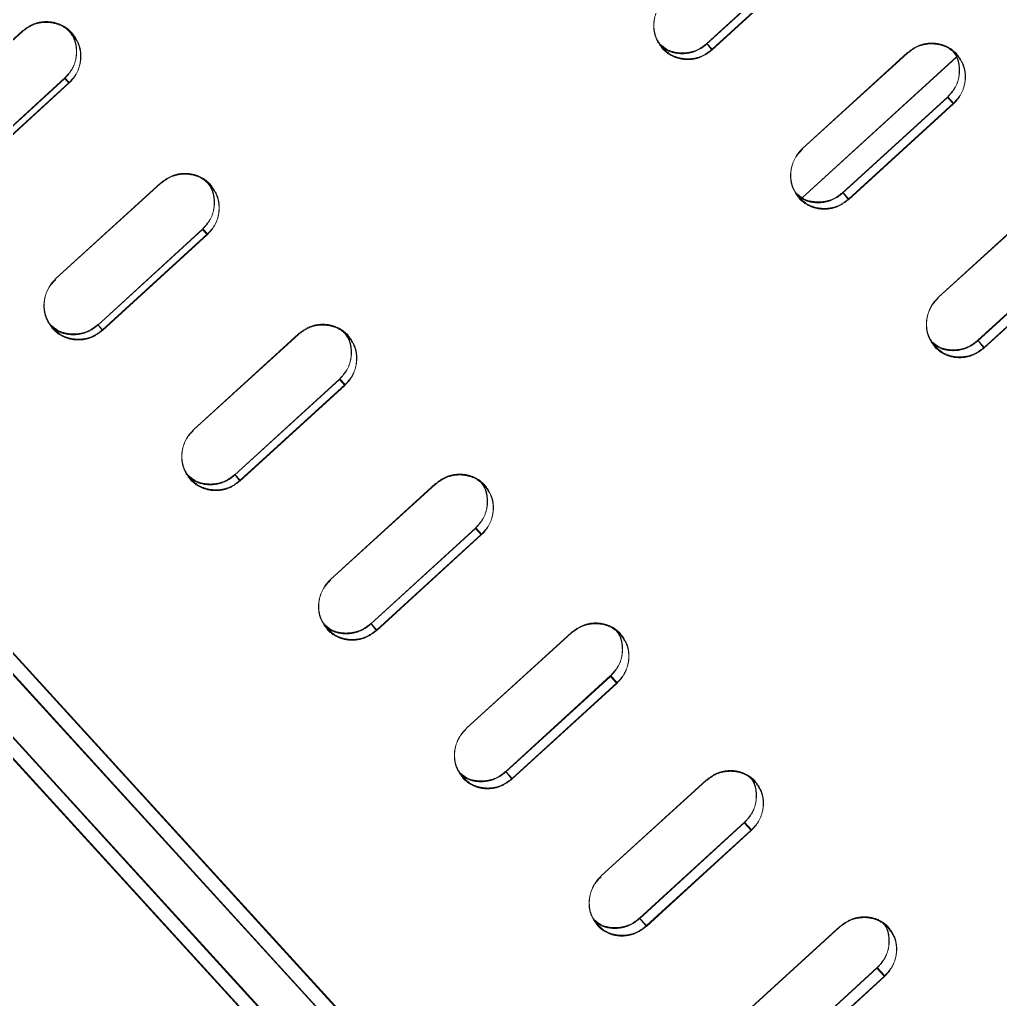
# Model space of a CAD drawing. Header units: millimetres. Extents: x -71377 to 516042, y -145869 to 441446.
# Drawn here: x 215676.8 to 215814.9, y 145352.6 to 145490.6 of the extents above; entities that cross this region are included whole.
import ezdxf

# ---------------------------------------------------------------- set-up
doc = ezdxf.new("R2010")
doc.units = ezdxf.units.MM
doc.header["$LTSCALE"] = 1000
doc.linetypes.add('IMPORT-DASHEDX2 _4_', pattern=[152.4, 101.6, -50.8])
for name, color, linetype, lineweight in [('05', 5, 'IMPORT-DASHEDX2 _4_', 5), ('06', 6, 'Continuous', 5), ('조경라인_dwg', 8, 'Continuous', 5)]:
    doc.layers.add(name, color=color, linetype=linetype, lineweight=lineweight)

# ---------------------------------------------------------------- blocks, each defined once
blk = doc.blocks.new('조경라인_dwg-6847807-지반층 배치도')
at = {"layer": '05', "flags": 128}
for points in [[(215289.73, 145809.32), (215802.75, 145247.46), (215802.89, 145247.36), (215803.08, 145247.32), (215803.31, 145247.34), (215803.58, 145247.41), (215803.88, 145247.54), (215804.19, 145247.71), (215804.5, 145247.93), (215804.8, 145248.18), (215290.9, 145811.15), (215804.83, 145248.29), (215804.53, 145248.04), (215804.22, 145247.82), (215803.91, 145247.65), (215803.62, 145247.52), (215803.35, 145247.45), (215803.11, 145247.43), (215802.92, 145247.48), (215802.78, 145247.57), (215289.76, 145809.44)], [(215308.41, 145800.87), (215796.98, 145265.64), (215797.26, 145265.91), (215797.51, 145266.2), (215797.71, 145266.49), (215797.87, 145266.77), (215797.97, 145267.03), (215798.01, 145267.25), (215797.99, 145267.45), (215797.91, 145267.59), (215310.2, 145801.88), (215797.94, 145267.7), (215798.02, 145267.56), (215798.04, 145267.37), (215798, 145267.14), (215797.9, 145266.88), (215797.74, 145266.6), (215797.54, 145266.31), (215797.29, 145266.02), (215797.02, 145265.75), (215308.38, 145800.76)], [(215773.51, 145487.11), (215788.28, 145500.6), (215789.03, 145499.77), (215774.26, 145486.29), (215773.54, 145487.22), (215788.31, 145500.71), (215789.06, 145499.89), (215774.29, 145486.4), (215773.54, 145487.22)], [(215677.12, 145488.86), (215662.38, 145475.49), (215677.15, 145488.97)], [(215808.66, 145485.24), (215786.95, 145465.51), (215808.69, 145485.35)], [(215801.77, 145485.82), (215787.03, 145472.45), (215801.8, 145485.93)], [(215668.36, 145468.79), (215683.13, 145482.28), (215683.73, 145481.62), (215668.96, 145468.14), (215668.4, 145468.9), (215683.17, 145482.39), (215683.76, 145481.73), (215668.99, 145468.25), (215668.4, 145468.9)], [(215792.66, 145466.14), (215807.43, 145479.62), (215808.26, 145478.72), (215793.49, 145465.23), (215792.69, 145466.25), (215807.46, 145479.73), (215808.29, 145478.83), (215793.52, 145465.34), (215792.69, 145466.25)], [(215696.63, 145467.49), (215681.9, 145454.12), (215696.66, 145467.6)], [(215820.9, 145464.87), (215806.16, 145451.49), (215820.93, 145464.98)], [(215811.67, 145445.32), (215826.43, 145458.81), (215827.34, 145457.82), (215812.57, 145444.33), (215811.7, 145445.43), (215826.47, 145458.92), (215827.37, 145457.93), (215812.6, 145444.44), (215811.7, 145445.43)], [(215716.03, 145446.24), (215701.3, 145432.87), (215716.06, 145446.36)], [(215735.31, 145425.14), (215720.57, 145411.76), (215735.34, 145425.25)], [(215754.44, 145404.18), (215739.7, 145390.81), (215754.47, 145404.29)], [(215745.2, 145384.64), (215759.97, 145398.12), (215760.88, 145397.13), (215746.11, 145383.65), (215745.23, 145384.75), (215760, 145398.23), (215760.91, 145397.24), (215746.14, 145383.76), (215745.23, 145384.75)], [(215773.42, 145383.39), (215758.68, 145370.02), (215773.45, 145383.51)], [(215764.05, 145363.99), (215778.82, 145377.48), (215779.8, 145376.4), (215765.03, 145362.92), (215764.08, 145364.1), (215778.85, 145377.59), (215779.83, 145376.52), (215765.06, 145363.03), (215764.08, 145364.1)], [(215792.23, 145362.79), (215777.5, 145349.42), (215792.26, 145362.9)]]:
    blk.add_lwpolyline(points, dxfattribs=at)
for points in [[(215688.44, 145446.81), (215687.79, 145447.66), (215688.47, 145446.92), (215703.24, 145460.4), (215702.56, 145461.14), (215687.76, 145447.54), (215702.53, 145461.03), (215703.21, 145460.29)], [(215707.8, 145425.6), (215707.08, 145426.54), (215707.83, 145425.72), (215722.6, 145439.2), (215721.85, 145440.02), (215707.05, 145426.43), (215721.81, 145439.91), (215722.57, 145439.09)], [(215727.02, 145404.55), (215726.23, 145405.56), (215727.06, 145404.66), (215741.83, 145418.14), (215741, 145419.05), (215726.2, 145405.45), (215740.97, 145418.94), (215741.79, 145418.03)], [(215783.79, 145342.38), (215782.76, 145343.65), (215783.82, 145342.49), (215798.59, 145355.98), (215797.53, 145357.13), (215782.73, 145343.53), (215797.5, 145357.02), (215798.56, 145355.86)]]:
    blk.add_lwpolyline(points, close=True, dxfattribs=at)
at = {"layer": '05'}
for points, knots in [([(215767.33, 145486.6), (215767.01, 145487.04), (215766.35, 145487.92), (215766.01, 145489.58), (215766.21, 145491.24), (215766.86, 145492.62), (215767.5, 145493.29), (215767.76, 145493.55)], [0, 0, 0, 0, 0.214692, 0.429384, 0.644077, 0.858772, 1, 1, 1, 1]), ([(215767.3, 145486.49), (215766.98, 145486.93), (215766.32, 145487.81), (215765.98, 145489.46), (215766.18, 145491.13), (215766.82, 145492.51), (215767.47, 145493.18), (215767.73, 145493.44)], [0, 0, 0, 0, 0.214692, 0.429384, 0.644077, 0.858772, 1, 1, 1, 1]), ([(215677.12, 145488.86), (215677.57, 145489.2), (215678.47, 145489.88), (215680.15, 145490.27), (215681.83, 145490.11), (215683.2, 145489.49), (215683.86, 145488.86), (215684.12, 145488.61)], [0, 0, 0, 0, 0.214695, 0.429386, 0.644078, 0.858773, 1, 1, 1, 1]), ([(215677.15, 145488.97), (215677.6, 145489.31), (215678.51, 145489.99), (215680.18, 145490.38), (215681.86, 145490.22), (215683.23, 145489.61), (215683.89, 145488.97), (215684.15, 145488.72)], [0, 0, 0, 0, 0.214695, 0.429386, 0.644078, 0.858773, 1, 1, 1, 1]), ([(215683.13, 145482.28), (215683.51, 145482.69), (215684.27, 145483.53), (215684.81, 145485.17), (215684.8, 145486.84), (215684.38, 145488.13), (215683.91, 145488.74), (215683.78, 145488.91)], [0, 0, 0, 0, 0.227928, 0.455852, 0.683777, 0.911704, 1, 1, 1, 1]), ([(215683.17, 145482.39), (215683.54, 145482.81), (215684.3, 145483.64), (215684.84, 145485.28), (215684.83, 145486.96), (215684.41, 145488.25), (215683.95, 145488.85), (215683.81, 145489.02)], [0, 0, 0, 0, 0.227928, 0.455852, 0.683777, 0.911704, 1, 1, 1, 1]), ([(215684.12, 145488.61), (215684.45, 145488.17), (215685.11, 145487.28), (215685.46, 145485.61), (215685.27, 145483.94), (215684.63, 145482.56), (215683.99, 145481.89), (215683.73, 145481.62)], [0, 0, 0, 0, 0.214691, 0.429382, 0.644075, 0.858772, 1, 1, 1, 1]), ([(215684.15, 145488.72), (215684.48, 145488.28), (215685.14, 145487.39), (215685.5, 145485.73), (215685.31, 145484.05), (215684.66, 145482.67), (215684.02, 145482), (215683.76, 145481.73)], [0, 0, 0, 0, 0.214691, 0.429382, 0.644075, 0.858772, 1, 1, 1, 1]), ([(215767, 145486.97), (215767.27, 145486.74), (215767.95, 145486.14), (215769.39, 145485.74), (215771.06, 145485.78), (215772.49, 145486.3), (215773.22, 145486.88), (215773.51, 145487.11)], [0, 0, 0, 0, 0.151373, 0.3833758, 0.6153793, 0.8473846, 1, 1, 1, 1]), ([(215767.03, 145487.08), (215767.3, 145486.85), (215767.98, 145486.26), (215769.43, 145485.85), (215771.1, 145485.89), (215772.53, 145486.41), (215773.25, 145486.99), (215773.54, 145487.22)], [0, 0, 0, 0, 0.151373, 0.3833758, 0.6153793, 0.8473846, 1, 1, 1, 1]), ([(215774.29, 145486.4), (215773.84, 145486.06), (215772.94, 145485.38), (215771.27, 145484.99), (215769.61, 145485.13), (215768.24, 145485.73), (215767.59, 145486.36), (215767.33, 145486.6)], [0, 0, 0, 0, 0.214692, 0.429386, 0.644078, 0.858773, 1, 1, 1, 1]), ([(215801.77, 145485.82), (215802.22, 145486.16), (215803.12, 145486.84), (215804.79, 145487.24), (215806.45, 145487.1), (215807.8, 145486.5), (215808.45, 145485.88), (215808.71, 145485.64)], [0, 0, 0, 0, 0.214695, 0.429386, 0.64408, 0.858773, 1, 1, 1, 1]), ([(215801.8, 145485.93), (215802.25, 145486.27), (215803.15, 145486.95), (215804.82, 145487.35), (215806.48, 145487.21), (215807.83, 145486.61), (215808.48, 145485.99), (215808.74, 145485.75)], [0, 0, 0, 0, 0.214695, 0.429386, 0.64408, 0.858773, 1, 1, 1, 1]), ([(215774.26, 145486.29), (215773.81, 145485.95), (215772.91, 145485.27), (215771.24, 145484.88), (215769.57, 145485.02), (215768.21, 145485.62), (215767.56, 145486.24), (215767.3, 145486.49)], [0, 0, 0, 0, 0.214692, 0.429386, 0.644078, 0.858773, 1, 1, 1, 1]), ([(215807.43, 145479.62), (215807.81, 145480.04), (215808.57, 145480.88), (215809.12, 145482.5), (215809.12, 145484.16), (215808.75, 145485.38), (215808.33, 145485.93), (215808.24, 145486.04)], [0, 0, 0, 0, 0.233908, 0.467811, 0.701718, 0.935624, 1, 1, 1, 1]), ([(215807.46, 145479.73), (215807.84, 145480.15), (215808.6, 145480.99), (215809.15, 145482.61), (215809.15, 145484.27), (215808.78, 145485.49), (215808.36, 145486.04), (215808.27, 145486.15)], [0, 0, 0, 0, 0.233908, 0.467811, 0.701718, 0.935624, 1, 1, 1, 1]), ([(215808.71, 145485.64), (215809.03, 145485.2), (215809.68, 145484.33), (215810.01, 145482.68), (215809.81, 145481.02), (215809.16, 145479.65), (215808.51, 145478.98), (215808.26, 145478.72)], [0, 0, 0, 0, 0.214692, 0.429385, 0.644077, 0.858772, 1, 1, 1, 1]), ([(215808.74, 145485.75), (215809.06, 145485.31), (215809.71, 145484.44), (215810.05, 145482.79), (215809.84, 145481.14), (215809.19, 145479.76), (215808.54, 145479.09), (215808.29, 145478.83)], [0, 0, 0, 0, 0.214692, 0.429385, 0.644077, 0.858772, 1, 1, 1, 1]), ([(215786.55, 145465.41), (215786.23, 145465.85), (215785.58, 145466.72), (215785.25, 145468.37), (215785.45, 145470.02), (215786.1, 145471.4), (215786.74, 145472.07), (215787, 145472.33)], [0, 0, 0, 0, 0.214692, 0.429384, 0.644077, 0.858772, 1, 1, 1, 1]), ([(215786.58, 145465.52), (215786.26, 145465.96), (215785.61, 145466.83), (215785.28, 145468.48), (215785.48, 145470.14), (215786.13, 145471.51), (215786.78, 145472.18), (215787.03, 145472.45)], [0, 0, 0, 0, 0.214692, 0.429384, 0.644077, 0.858772, 1, 1, 1, 1]), ([(215696.63, 145467.49), (215697.08, 145467.83), (215697.99, 145468.51), (215699.66, 145468.9), (215701.33, 145468.75), (215702.7, 145468.14), (215703.35, 145467.51), (215703.61, 145467.26)], [0, 0, 0, 0, 0.214695, 0.429386, 0.644079, 0.858773, 1, 1, 1, 1]), ([(215696.66, 145467.6), (215697.12, 145467.94), (215698.02, 145468.62), (215699.69, 145469.01), (215701.36, 145468.86), (215702.73, 145468.25), (215703.39, 145467.62), (215703.65, 145467.37)], [0, 0, 0, 0, 0.214695, 0.429386, 0.644079, 0.858773, 1, 1, 1, 1]), ([(215702.53, 145461.03), (215702.91, 145461.45), (215703.67, 145462.29), (215704.21, 145463.92), (215704.2, 145465.59), (215703.8, 145466.86), (215703.35, 145467.44), (215703.23, 145467.59)], [0, 0, 0, 0, 0.2298627, 0.4597212, 0.6895803, 0.9194426, 1, 1, 1, 1]), ([(215702.56, 145461.14), (215702.94, 145461.56), (215703.7, 145462.4), (215704.24, 145464.03), (215704.24, 145465.7), (215703.83, 145466.97), (215703.38, 145467.55), (215703.27, 145467.7)], [0, 0, 0, 0, 0.2298627, 0.4597212, 0.6895803, 0.9194426, 1, 1, 1, 1]), ([(215703.61, 145467.26), (215703.94, 145466.82), (215704.6, 145465.93), (215704.95, 145464.28), (215704.75, 145462.61), (215704.11, 145461.23), (215703.46, 145460.56), (215703.21, 145460.29)], [0, 0, 0, 0, 0.214691, 0.429382, 0.644075, 0.858772, 1, 1, 1, 1]), ([(215703.65, 145467.37), (215703.97, 145466.93), (215704.63, 145466.05), (215704.98, 145464.39), (215704.79, 145462.72), (215704.14, 145461.34), (215703.5, 145460.67), (215703.24, 145460.4)], [0, 0, 0, 0, 0.214691, 0.429382, 0.644075, 0.858772, 1, 1, 1, 1]), ([(215786.22, 145465.94), (215786.47, 145465.72), (215787.13, 145465.15), (215788.55, 145464.75), (215790.22, 145464.8), (215791.65, 145465.32), (215792.37, 145465.91), (215792.66, 145466.14)], [0, 0, 0, 0, 0.143788, 0.377865, 0.611942, 0.846021, 1, 1, 1, 1]), ([(215786.25, 145466.05), (215786.5, 145465.83), (215787.17, 145465.26), (215788.59, 145464.87), (215790.25, 145464.91), (215791.68, 145465.44), (215792.4, 145466.02), (215792.69, 145466.25)], [0, 0, 0, 0, 0.143788, 0.377865, 0.611942, 0.846021, 1, 1, 1, 1]), ([(215793.49, 145465.23), (215793.04, 145464.89), (215792.13, 145464.21), (215790.47, 145463.81), (215788.81, 145463.95), (215787.46, 145464.54), (215786.81, 145465.16), (215786.55, 145465.41)], [0, 0, 0, 0, 0.214692, 0.429386, 0.644078, 0.858773, 1, 1, 1, 1]), ([(215793.52, 145465.34), (215793.07, 145465), (215792.17, 145464.32), (215790.5, 145463.92), (215788.84, 145464.06), (215787.49, 145464.66), (215786.84, 145465.28), (215786.58, 145465.52)], [0, 0, 0, 0, 0.214692, 0.429386, 0.644078, 0.858773, 1, 1, 1, 1]), ([(215681.46, 145447.03), (215681.13, 145447.47), (215680.47, 145448.36), (215680.12, 145450.02), (215680.32, 145451.69), (215680.96, 145453.07), (215681.61, 145453.74), (215681.86, 145454.01)], [0, 0, 0, 0, 0.214693, 0.429386, 0.64408, 0.858771, 1, 1, 1, 1]), ([(215681.49, 145447.14), (215681.16, 145447.59), (215680.51, 145448.47), (215680.16, 145450.13), (215680.35, 145451.8), (215680.99, 145453.18), (215681.64, 145453.85), (215681.9, 145454.12)], [0, 0, 0, 0, 0.214693, 0.429386, 0.64408, 0.858771, 1, 1, 1, 1]), ([(215805.66, 145444.48), (215805.34, 145444.92), (215804.7, 145445.78), (215804.37, 145447.42), (215804.58, 145449.07), (215805.23, 145450.44), (215805.88, 145451.11), (215806.13, 145451.38)], [0, 0, 0, 0, 0.214692, 0.429385, 0.644077, 0.858772, 1, 1, 1, 1]), ([(215805.69, 145444.59), (215805.37, 145445.03), (215804.73, 145445.89), (215804.4, 145447.53), (215804.61, 145449.19), (215805.26, 145450.56), (215805.91, 145451.23), (215806.16, 145451.49)], [0, 0, 0, 0, 0.214692, 0.429385, 0.644077, 0.858772, 1, 1, 1, 1]), ([(215681.19, 145447.46), (215681.47, 145447.21), (215682.17, 145446.6), (215683.64, 145446.18), (215685.32, 145446.21), (215686.75, 145446.73), (215687.48, 145447.31), (215687.76, 145447.54)], [0, 0, 0, 0, 0.158727, 0.388721, 0.618715, 0.848706, 1, 1, 1, 1]), ([(215681.22, 145447.57), (215681.5, 145447.32), (215682.2, 145446.71), (215683.67, 145446.29), (215685.35, 145446.32), (215686.78, 145446.84), (215687.51, 145447.42), (215687.79, 145447.66)], [0, 0, 0, 0, 0.158727, 0.388721, 0.618715, 0.848706, 1, 1, 1, 1]), ([(215688.44, 145446.81), (215687.99, 145446.47), (215687.08, 145445.79), (215685.41, 145445.4), (215683.74, 145445.55), (215682.38, 145446.16), (215681.72, 145446.78), (215681.46, 145447.03)], [0, 0, 0, 0, 0.214695, 0.429387, 0.644079, 0.858774, 1, 1, 1, 1]), ([(215688.47, 145446.92), (215688.02, 145446.58), (215687.12, 145445.9), (215685.44, 145445.51), (215683.77, 145445.66), (215682.41, 145446.27), (215681.75, 145446.89), (215681.49, 145447.14)], [0, 0, 0, 0, 0.214695, 0.429387, 0.644079, 0.858774, 1, 1, 1, 1]), ([(215716.03, 145446.24), (215716.48, 145446.58), (215717.39, 145447.26), (215719.06, 145447.65), (215720.72, 145447.51), (215722.08, 145446.91), (215722.74, 145446.28), (215722.99, 145446.04)], [0, 0, 0, 0, 0.214695, 0.429387, 0.644079, 0.858773, 1, 1, 1, 1]), ([(215716.06, 145446.36), (215716.52, 145446.69), (215717.42, 145447.37), (215719.09, 145447.77), (215720.75, 145447.62), (215722.11, 145447.02), (215722.77, 145446.39), (215723.03, 145446.15)], [0, 0, 0, 0, 0.214695, 0.429387, 0.644079, 0.858773, 1, 1, 1, 1]), ([(215721.85, 145440.02), (215722.23, 145440.44), (215722.98, 145441.28), (215723.53, 145442.91), (215723.53, 145444.57), (215723.14, 145445.81), (215722.71, 145446.38), (215722.6, 145446.52)], [0, 0, 0, 0, 0.231854, 0.463704, 0.695555, 0.927408, 1, 1, 1, 1]), ([(215721.81, 145439.91), (215722.19, 145440.33), (215722.95, 145441.17), (215723.5, 145442.8), (215723.49, 145444.46), (215723.11, 145445.7), (215722.67, 145446.27), (215722.57, 145446.4)], [0, 0, 0, 0, 0.231854, 0.463704, 0.695555, 0.927408, 1, 1, 1, 1]), ([(215722.99, 145446.04), (215723.32, 145445.6), (215723.97, 145444.72), (215724.31, 145443.06), (215724.12, 145441.4), (215723.47, 145440.02), (215722.82, 145439.35), (215722.57, 145439.09)], [0, 0, 0, 0, 0.214691, 0.429382, 0.644075, 0.858772, 1, 1, 1, 1]), ([(215723.03, 145446.15), (215723.35, 145445.71), (215724, 145444.83), (215724.35, 145443.18), (215724.15, 145441.51), (215723.5, 145440.14), (215722.85, 145439.47), (215722.6, 145439.2)], [0, 0, 0, 0, 0.214691, 0.429382, 0.644075, 0.858772, 1, 1, 1, 1]), ([(215805.3, 145445.06), (215805.53, 145444.86), (215806.18, 145444.3), (215807.57, 145443.93), (215809.23, 145443.98), (215810.65, 145444.51), (215811.38, 145445.09), (215811.67, 145445.32)], [0, 0, 0, 0, 0.1359502, 0.3721691, 0.608389, 0.8446109, 1, 1, 1, 1]), ([(215805.33, 145445.17), (215805.56, 145444.97), (215806.21, 145444.42), (215807.6, 145444.04), (215809.26, 145444.09), (215810.68, 145444.62), (215811.41, 145445.2), (215811.7, 145445.43)], [0, 0, 0, 0, 0.1359502, 0.3721691, 0.608389, 0.8446109, 1, 1, 1, 1]), ([(215812.57, 145444.33), (215812.12, 145443.99), (215811.22, 145443.31), (215809.56, 145442.91), (215807.91, 145443.04), (215806.56, 145443.62), (215805.92, 145444.24), (215805.66, 145444.48)], [0, 0, 0, 0, 0.214692, 0.429386, 0.644079, 0.858773, 1, 1, 1, 1]), ([(215812.6, 145444.44), (215812.15, 145444.1), (215811.25, 145443.42), (215809.59, 145443.02), (215807.94, 145443.15), (215806.59, 145443.74), (215805.95, 145444.35), (215805.69, 145444.59)], [0, 0, 0, 0, 0.214692, 0.429386, 0.644079, 0.858773, 1, 1, 1, 1]), ([(215700.84, 145425.81), (215700.51, 145426.25), (215699.86, 145427.13), (215699.52, 145428.78), (215699.72, 145430.44), (215700.36, 145431.82), (215701.01, 145432.49), (215701.26, 145432.76)], [0, 0, 0, 0, 0.214693, 0.429386, 0.64408, 0.858771, 1, 1, 1, 1]), ([(215700.87, 145425.92), (215700.54, 145426.36), (215699.89, 145427.24), (215699.55, 145428.89), (215699.75, 145430.56), (215700.39, 145431.93), (215701.04, 145432.6), (215701.3, 145432.87)], [0, 0, 0, 0, 0.214693, 0.429386, 0.64408, 0.858771, 1, 1, 1, 1]), ([(215700.54, 145426.28), (215700.81, 145426.05), (215701.49, 145425.46), (215702.93, 145425.05), (215704.6, 145425.09), (215706.03, 145425.61), (215706.76, 145426.2), (215707.05, 145426.43)], [0, 0, 0, 0, 0.151374, 0.383378, 0.615382, 0.847384, 1, 1, 1, 1]), ([(215700.57, 145426.4), (215700.84, 145426.16), (215701.52, 145425.57), (215702.96, 145425.16), (215704.63, 145425.2), (215706.06, 145425.72), (215706.79, 145426.31), (215707.08, 145426.54)], [0, 0, 0, 0, 0.151374, 0.383378, 0.615382, 0.847384, 1, 1, 1, 1]), ([(215707.8, 145425.6), (215707.35, 145425.26), (215706.44, 145424.58), (215704.77, 145424.19), (215703.11, 145424.34), (215701.75, 145424.94), (215701.1, 145425.56), (215700.84, 145425.81)], [0, 0, 0, 0, 0.214695, 0.429386, 0.644079, 0.858773, 1, 1, 1, 1]), ([(215707.83, 145425.72), (215707.38, 145425.38), (215706.47, 145424.7), (215704.81, 145424.3), (215703.14, 145424.45), (215701.78, 145425.05), (215701.13, 145425.67), (215700.87, 145425.92)], [0, 0, 0, 0, 0.214695, 0.429386, 0.644079, 0.858773, 1, 1, 1, 1]), ([(215735.31, 145425.14), (215735.76, 145425.47), (215736.66, 145426.15), (215738.33, 145426.55), (215739.98, 145426.41), (215741.34, 145425.82), (215741.99, 145425.2), (215742.24, 145424.95)], [0, 0, 0, 0, 0.214695, 0.429386, 0.644079, 0.858773, 1, 1, 1, 1]), ([(215735.34, 145425.25), (215735.79, 145425.59), (215736.69, 145426.27), (215738.36, 145426.66), (215740.02, 145426.52), (215741.37, 145425.93), (215742.02, 145425.31), (215742.28, 145425.06)], [0, 0, 0, 0, 0.214695, 0.429386, 0.644079, 0.858773, 1, 1, 1, 1]), ([(215740.97, 145418.94), (215741.34, 145419.36), (215742.1, 145420.19), (215742.65, 145421.82), (215742.66, 145423.47), (215742.28, 145424.69), (215741.87, 145425.24), (215741.78, 145425.36)], [0, 0, 0, 0, 0.233908, 0.467812, 0.701717, 0.935624, 1, 1, 1, 1]), ([(215741, 145419.05), (215741.38, 145419.47), (215742.13, 145420.3), (215742.69, 145421.93), (215742.69, 145423.58), (215742.32, 145424.8), (215741.9, 145425.35), (215741.81, 145425.47)], [0, 0, 0, 0, 0.233908, 0.467812, 0.701717, 0.935624, 1, 1, 1, 1]), ([(215742.24, 145424.95), (215742.57, 145424.52), (215743.22, 145423.64), (215743.55, 145422), (215743.35, 145420.34), (215742.7, 145418.97), (215742.05, 145418.3), (215741.79, 145418.03)], [0, 0, 0, 0, 0.21469, 0.429382, 0.644075, 0.858772, 1, 1, 1, 1]), ([(215742.28, 145425.06), (215742.6, 145424.63), (215743.25, 145423.75), (215743.58, 145422.11), (215743.38, 145420.45), (215742.73, 145419.08), (215742.08, 145418.41), (215741.83, 145418.14)], [0, 0, 0, 0, 0.21469, 0.429382, 0.644075, 0.858772, 1, 1, 1, 1]), ([(215720.09, 145404.72), (215719.77, 145405.16), (215719.12, 145406.03), (215718.78, 145407.68), (215718.99, 145409.34), (215719.63, 145410.71), (215720.28, 145411.38), (215720.54, 145411.65)], [0, 0, 0, 0, 0.214693, 0.429386, 0.64408, 0.858771, 1, 1, 1, 1]), ([(215720.12, 145404.84), (215719.8, 145405.27), (215719.15, 145406.15), (215718.81, 145407.79), (215719.02, 145409.45), (215719.67, 145410.83), (215720.31, 145411.5), (215720.57, 145411.76)], [0, 0, 0, 0, 0.214693, 0.429386, 0.64408, 0.858771, 1, 1, 1, 1]), ([(215719.76, 145405.25), (215720.01, 145405.03), (215720.67, 145404.46), (215722.09, 145404.07), (215723.75, 145404.11), (215725.18, 145404.64), (215725.91, 145405.22), (215726.2, 145405.45)], [0, 0, 0, 0, 0.143789, 0.377866, 0.611944, 0.84602, 1, 1, 1, 1]), ([(215719.79, 145405.36), (215720.04, 145405.14), (215720.7, 145404.57), (215722.12, 145404.18), (215723.79, 145404.23), (215725.21, 145404.75), (215725.94, 145405.33), (215726.23, 145405.56)], [0, 0, 0, 0, 0.143789, 0.377866, 0.611944, 0.84602, 1, 1, 1, 1]), ([(215754.44, 145404.18), (215754.89, 145404.52), (215755.79, 145405.2), (215757.45, 145405.6), (215759.11, 145405.47), (215760.45, 145404.88), (215761.1, 145404.27), (215761.35, 145404.02)], [0, 0, 0, 0, 0.214695, 0.429387, 0.644079, 0.858773, 1, 1, 1, 1]), ([(215754.47, 145404.29), (215754.92, 145404.63), (215755.82, 145405.31), (215757.49, 145405.71), (215759.14, 145405.58), (215760.49, 145404.99), (215761.13, 145404.38), (215761.38, 145404.14)], [0, 0, 0, 0, 0.214695, 0.429387, 0.644079, 0.858773, 1, 1, 1, 1]), ([(215727.02, 145404.55), (215726.57, 145404.21), (215725.67, 145403.53), (215724.01, 145403.13), (215722.35, 145403.27), (215720.99, 145403.86), (215720.35, 145404.48), (215720.09, 145404.72)], [0, 0, 0, 0, 0.214695, 0.429387, 0.644079, 0.858773, 1, 1, 1, 1]), ([(215727.06, 145404.66), (215726.6, 145404.32), (215725.7, 145403.64), (215724.04, 145403.24), (215722.38, 145403.38), (215721.03, 145403.97), (215720.38, 145404.59), (215720.12, 145404.84)], [0, 0, 0, 0, 0.214695, 0.429387, 0.644079, 0.858773, 1, 1, 1, 1]), ([(215759.97, 145398.12), (215760.35, 145398.54), (215761.11, 145399.38), (215761.67, 145400.99), (215761.67, 145402.64), (215761.32, 145403.84), (215760.92, 145404.37), (215760.84, 145404.47)], [0, 0, 0, 0, 0.23603, 0.472056, 0.708082, 0.944111, 1, 1, 1, 1]), ([(215760, 145398.23), (215760.38, 145398.65), (215761.14, 145399.49), (215761.7, 145401.11), (215761.7, 145402.75), (215761.35, 145403.95), (215760.95, 145404.48), (215760.87, 145404.58)], [0, 0, 0, 0, 0.23603, 0.472056, 0.708082, 0.944111, 1, 1, 1, 1]), ([(215761.35, 145404.02), (215761.67, 145403.59), (215762.32, 145402.72), (215762.64, 145401.09), (215762.43, 145399.44), (215761.78, 145398.07), (215761.13, 145397.4), (215760.88, 145397.13)], [0, 0, 0, 0, 0.214691, 0.429382, 0.644075, 0.858772, 1, 1, 1, 1]), ([(215761.38, 145404.14), (215761.71, 145403.7), (215762.35, 145402.84), (215762.67, 145401.2), (215762.46, 145399.55), (215761.81, 145398.18), (215761.16, 145397.51), (215760.91, 145397.24)], [0, 0, 0, 0, 0.214691, 0.429382, 0.644075, 0.858772, 1, 1, 1, 1]), ([(215739.2, 145383.8), (215738.88, 145384.23), (215738.24, 145385.1), (215737.91, 145386.74), (215738.12, 145388.39), (215738.77, 145389.76), (215739.41, 145390.43), (215739.67, 145390.69)], [0, 0, 0, 0, 0.214694, 0.429386, 0.64408, 0.858771, 1, 1, 1, 1]), ([(215739.23, 145383.91), (215738.91, 145384.34), (215738.27, 145385.21), (215737.94, 145386.85), (215738.15, 145388.5), (215738.8, 145389.87), (215739.45, 145390.54), (215739.7, 145390.81)], [0, 0, 0, 0, 0.214694, 0.429386, 0.64408, 0.858771, 1, 1, 1, 1]), ([(215738.83, 145384.37), (215739.07, 145384.17), (215739.71, 145383.62), (215741.11, 145383.24), (215742.76, 145383.29), (215744.19, 145383.82), (215744.91, 145384.4), (215745.2, 145384.64)], [0, 0, 0, 0, 0.135951, 0.372171, 0.608392, 0.84461, 1, 1, 1, 1]), ([(215738.87, 145384.48), (215739.1, 145384.28), (215739.74, 145383.73), (215741.14, 145383.36), (215742.8, 145383.4), (215744.22, 145383.93), (215744.95, 145384.52), (215745.23, 145384.75)], [0, 0, 0, 0, 0.135951, 0.372171, 0.608392, 0.84461, 1, 1, 1, 1]), ([(215773.42, 145383.39), (215773.87, 145383.73), (215774.77, 145384.41), (215776.43, 145384.82), (215778.07, 145384.7), (215779.41, 145384.12), (215780.05, 145383.51), (215780.31, 145383.27)], [0, 0, 0, 0, 0.214695, 0.429386, 0.644078, 0.858773, 1, 1, 1, 1]), ([(215773.45, 145383.51), (215773.9, 145383.85), (215774.8, 145384.53), (215776.46, 145384.93), (215778.11, 145384.81), (215779.45, 145384.23), (215780.08, 145383.62), (215780.34, 145383.38)], [0, 0, 0, 0, 0.214695, 0.429386, 0.644078, 0.858773, 1, 1, 1, 1]), ([(215746.11, 145383.65), (215745.66, 145383.31), (215744.75, 145382.63), (215743.09, 145382.22), (215741.44, 145382.35), (215740.1, 145382.94), (215739.45, 145383.55), (215739.2, 145383.8)], [0, 0, 0, 0, 0.214695, 0.429386, 0.644079, 0.858773, 1, 1, 1, 1]), ([(215746.14, 145383.76), (215745.69, 145383.42), (215744.79, 145382.74), (215743.13, 145382.33), (215741.47, 145382.46), (215740.13, 145383.05), (215739.49, 145383.66), (215739.23, 145383.91)], [0, 0, 0, 0, 0.214695, 0.429386, 0.644079, 0.858773, 1, 1, 1, 1]), ([(215778.82, 145377.48), (215779.2, 145377.9), (215779.96, 145378.73), (215780.52, 145380.34), (215780.53, 145381.98), (215780.2, 145383.15), (215779.82, 145383.66), (215779.75, 145383.75)], [0, 0, 0, 0, 0.2382271, 0.4764499, 0.7146739, 0.9529002, 1, 1, 1, 1]), ([(215778.85, 145377.59), (215779.23, 145378.01), (215779.99, 145378.84), (215780.55, 145380.46), (215780.56, 145382.1), (215780.23, 145383.27), (215779.85, 145383.77), (215779.78, 145383.86)], [0, 0, 0, 0, 0.2382271, 0.4764499, 0.7146739, 0.9529002, 1, 1, 1, 1]), ([(215780.31, 145383.27), (215780.62, 145382.84), (215781.26, 145381.98), (215781.58, 145380.35), (215781.36, 145378.71), (215780.7, 145377.34), (215780.06, 145376.67), (215779.8, 145376.4)], [0, 0, 0, 0, 0.21469, 0.429383, 0.644074, 0.858772, 1, 1, 1, 1]), ([(215780.34, 145383.38), (215780.65, 145382.95), (215781.29, 145382.09), (215781.61, 145380.46), (215781.39, 145378.82), (215780.74, 145377.45), (215780.09, 145376.78), (215779.83, 145376.52)], [0, 0, 0, 0, 0.21469, 0.429383, 0.644074, 0.858772, 1, 1, 1, 1]), ([(215758.15, 145363.04), (215757.83, 145363.47), (215757.2, 145364.33), (215756.88, 145365.96), (215757.09, 145367.61), (215757.75, 145368.97), (215758.39, 145369.64), (215758.65, 145369.91)], [0, 0, 0, 0, 0.214694, 0.429386, 0.64408, 0.858771, 1, 1, 1, 1]), ([(215758.18, 145363.15), (215757.86, 145363.58), (215757.23, 145364.44), (215756.91, 145366.07), (215757.12, 145367.72), (215757.78, 145369.09), (215758.42, 145369.75), (215758.68, 145370.02)], [0, 0, 0, 0, 0.214694, 0.429386, 0.64408, 0.858771, 1, 1, 1, 1]), ([(215757.76, 145363.66), (215757.97, 145363.48), (215758.6, 145362.95), (215759.97, 145362.59), (215761.62, 145362.64), (215763.04, 145363.18), (215763.76, 145363.76), (215764.05, 145363.99)], [0, 0, 0, 0, 0.127836, 0.366275, 0.604714, 0.843151, 1, 1, 1, 1]), ([(215757.79, 145363.78), (215758.01, 145363.59), (215758.63, 145363.06), (215760, 145362.7), (215761.65, 145362.76), (215763.07, 145363.29), (215763.8, 145363.87), (215764.08, 145364.1)], [0, 0, 0, 0, 0.127836, 0.366275, 0.604714, 0.843151, 1, 1, 1, 1]), ([(215792.23, 145362.79), (215792.68, 145363.13), (215793.58, 145363.81), (215795.24, 145364.22), (215796.87, 145364.11), (215798.21, 145363.54), (215798.84, 145362.93), (215799.09, 145362.7)], [0, 0, 0, 0, 0.214695, 0.429386, 0.644079, 0.858773, 1, 1, 1, 1]), ([(215792.26, 145362.9), (215792.71, 145363.24), (215793.61, 145363.92), (215795.27, 145364.34), (215796.91, 145364.22), (215798.24, 145363.65), (215798.87, 145363.05), (215799.12, 145362.81)], [0, 0, 0, 0, 0.214695, 0.429386, 0.644079, 0.858773, 1, 1, 1, 1]), ([(215765.03, 145362.92), (215764.58, 145362.58), (215763.68, 145361.9), (215762.02, 145361.49), (215760.38, 145361.61), (215759.04, 145362.19), (215758.4, 145362.8), (215758.15, 145363.04)], [0, 0, 0, 0, 0.214695, 0.429387, 0.644079, 0.858773, 1, 1, 1, 1]), ([(215765.06, 145363.03), (215764.61, 145362.69), (215763.71, 145362.01), (215762.06, 145361.6), (215760.41, 145361.72), (215759.07, 145362.3), (215758.44, 145362.91), (215758.18, 145363.15)], [0, 0, 0, 0, 0.214695, 0.429387, 0.644079, 0.858773, 1, 1, 1, 1]), ([(215797.5, 145357.02), (215797.88, 145357.44), (215798.64, 145358.27), (215799.21, 145359.88), (215799.22, 145361.51), (215798.91, 145362.66), (215798.54, 145363.14), (215798.49, 145363.21)], [0, 0, 0, 0, 0.240506, 0.481008, 0.721511, 0.962016, 1, 1, 1, 1]), ([(215797.53, 145357.13), (215797.91, 145357.55), (215798.67, 145358.38), (215799.24, 145359.99), (215799.26, 145361.62), (215798.94, 145362.77), (215798.57, 145363.26), (215798.52, 145363.32)], [0, 0, 0, 0, 0.240506, 0.481008, 0.721511, 0.962016, 1, 1, 1, 1]), ([(215799.09, 145362.7), (215799.4, 145362.27), (215800.03, 145361.42), (215800.34, 145359.8), (215800.12, 145358.16), (215799.46, 145356.8), (215798.81, 145356.13), (215798.56, 145355.86)], [0, 0, 0, 0, 0.21469, 0.429382, 0.644075, 0.858772, 1, 1, 1, 1]), ([(215799.12, 145362.81), (215799.44, 145362.38), (215800.06, 145361.53), (215800.37, 145359.91), (215800.15, 145358.27), (215799.49, 145356.91), (215798.84, 145356.24), (215798.59, 145355.98)], [0, 0, 0, 0, 0.21469, 0.429382, 0.644075, 0.858772, 1, 1, 1, 1])]:
    blk.add_open_spline(points, degree=3, knots=knots, dxfattribs=at)
at = {"layer": '06'}
blk.add_arc((218452.96, 158869.53), 14800, 242.459078, 274.352965, dxfattribs=at)

msp = doc.modelspace()

# ---------------------------------------------------------------- block references
at = {"layer": '조경라인_dwg', "rotation": 8.537736462515947e-07}
msp.add_blockref('조경라인_dwg-6847807-지반층 배치도', (0, 0), dxfattribs=at)

doc.saveas('drawing.dxf')
